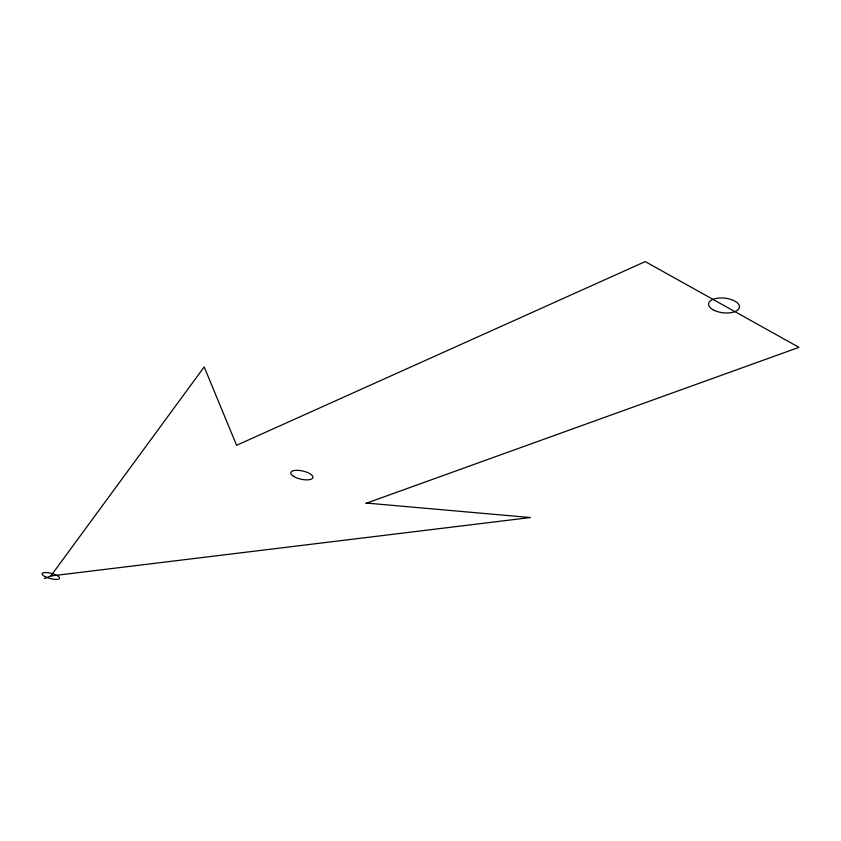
<?xml version="1.0" encoding="UTF-8"?>
<svg xmlns="http://www.w3.org/2000/svg" width="841" height="841" viewBox="0 0 841 841"><rect width="100%" height="100%" fill="white"/><g stroke="black" fill="none" stroke-linecap="round" stroke-linejoin="round"><path stroke-width="1.26" d="M44.447 578.545L50.828 575.98L204.205 366.939L236.584 445.31L645.247 261.593L798.95 347.344L365.688 503.465M50.828 575.98L530.419 517.541L366.708 503.097M713.084 309.793A15.506 7.369 6.2 0 0 738.913 308.647A15.506 7.369 6.2 0 0 720.043 297.987A15.506 7.369 6.2 0 0 713.084 309.793M45.046 576.642A9.072 2.649 14.7 0 0 59.469 578.555A9.072 2.649 14.7 0 0 47.979 572.71A9.072 2.649 14.7 0 0 45.046 576.642M293.583 476.353A11.311 4.194 12.7 0 0 312.368 478.476A11.311 4.194 12.7 0 0 299.617 470.476A11.311 4.194 12.7 0 0 293.583 476.353"/></g></svg>
